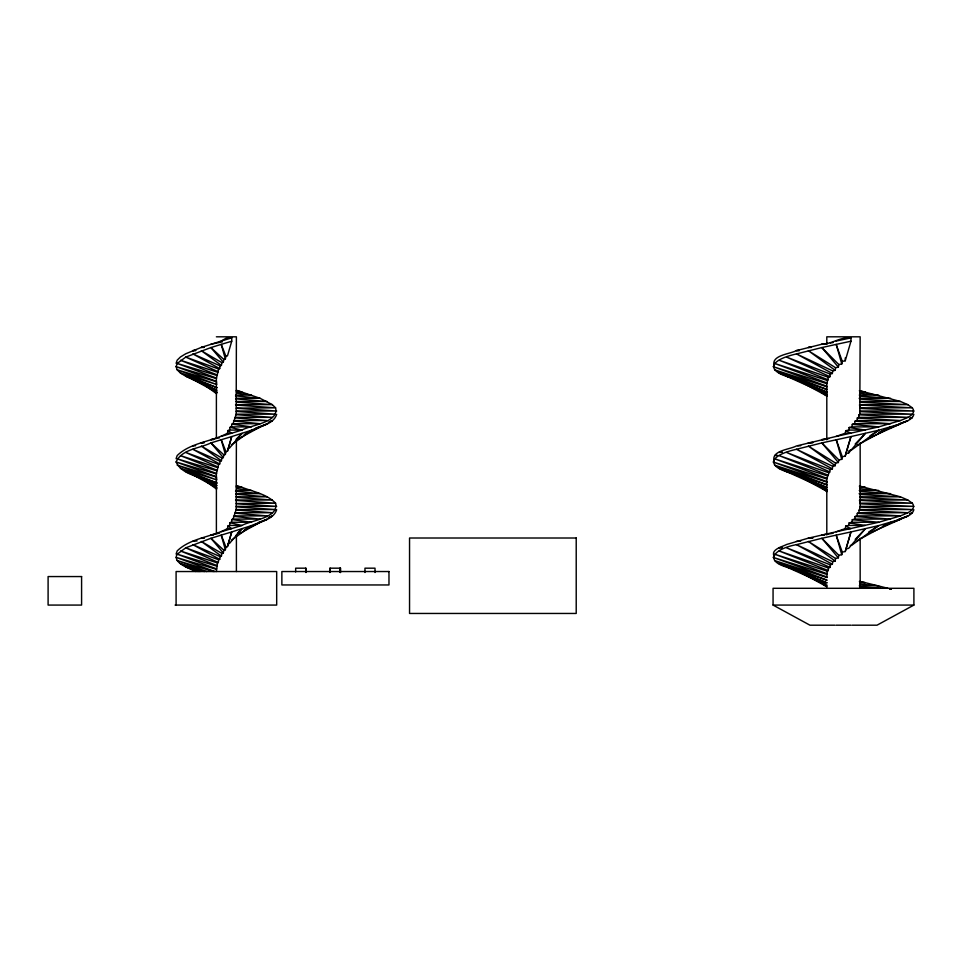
<?xml version="1.0" encoding="UTF-8"?>
<svg xmlns="http://www.w3.org/2000/svg" width="962" height="962" viewBox="0 0 962 962"><rect width="100%" height="100%" fill="white"/><g stroke="black" fill="none" stroke-linecap="round" stroke-linejoin="round"><path stroke-width="1.44" d="M216.39 438.155L216.39 378.427L218.651 369.035L219.709 368.602L220.142 365.861L221.404 365.428L221.909 362.674L223.316 362.241L223.869 359.499L210.931 347.559L185.75 357.094L177.212 363.444L176.094 366.654L177.2 369.841L180.447 373.015L185.702 376.19L216.534 390.067M216.39 533.525L216.39 473.785L218.651 464.405L219.709 463.973L220.142 461.219L221.404 460.786L221.909 458.044L223.316 457.611L223.869 454.87L210.931 442.917C199.807 448.4 181.698 449.086 176.094 461.988C182.9 476.767 205.074 476.262 216.534 485.437M216.39 571.536L217.496 562.95L218.302 562.517L218.651 559.764L219.709 559.343L220.142 556.589L221.404 556.156L221.909 553.415L223.316 552.982L223.869 550.228L210.931 538.287L185.75 547.823L177.212 554.184C173.425 560.149 181.397 564.694 185.702 566.931L195.911 571.536M176.094 458.694L177.2 455.519C190.753 442.436 211.496 441.883 227.441 433.237L228.03 430.507L229.485 430.062L230.05 427.332L231.397 426.887L231.914 424.158L233.081 423.701L236.171 414.165L236.399 336.808L216.39 336.808M176.094 554.064L177.2 550.877C190.753 537.806 211.496 537.253 227.441 528.607L228.03 525.877L229.485 525.432L230.05 522.703L231.397 522.246L231.914 519.516L233.081 519.071L236.171 509.535L236.399 439.502M792.099 377.994C764.694 370.959 769.48 360.016 796.368 353.944L821.837 347.559L838.864 364.574L838.359 367.135L835.629 367.749L835.172 370.322L832.743 370.935L832.346 373.496L830.326 374.11L830.014 376.683L828.474 377.296L826.803 383.357L826.803 439.814M792.099 473.364C764.694 466.317 769.48 455.375 796.368 449.314L821.837 442.917L838.864 459.944L838.359 462.506L835.629 463.119L835.172 465.692L832.743 466.305L832.346 468.867L830.326 469.48L826.803 478.715L826.803 534.956M789.309 567.833C762.277 561.014 774.687 548.641 796.368 544.672L821.837 538.287L838.864 555.314L838.359 557.744L835.629 558.489L835.172 561.05L832.743 561.664L832.346 564.237L830.326 564.85L830.014 567.412L828.474 568.025L828.258 570.586L827.284 571.2L826.803 577.26M774.085 460.798C771.211 450.469 790.283 449.41 796.368 445.983L836.122 436.435L845.225 433.237L845.778 430.687L848.628 430.062L849.169 427.513L851.815 426.887L852.308 424.338L854.641 423.701L855.062 421.152L856.974 420.526L857.298 417.977L858.717 417.352L858.946 414.802L859.787 414.165L860.16 336.808L826.803 336.808L826.803 344.276M774.085 556.168C770.574 549.362 782.611 546.669 786.591 544.492L808.381 538.143L836.122 531.806L845.225 528.607L845.778 526.058L848.628 525.432L849.169 522.883L851.815 522.246L852.308 519.696L854.641 519.071L855.062 516.522L856.974 515.897L857.298 513.347L858.717 512.71L860.16 506.733L860.16 442.881M849.169 450.408L848.664 452.97L845.778 453.583L845.249 456.156L842.303 456.758L841.762 459.331L838.864 459.944M223.869 359.499L225.361 359.067L225.938 356.325L221.224 344.372L210.931 347.559L223.316 362.241M223.869 454.87L225.361 454.437L225.938 451.683L221.224 439.742L210.931 442.917L223.316 457.611M225.938 451.683L227.453 451.25L231.734 436.568L251.539 430.23C259.86 426.046 273.497 424.555 276.683 414.345M223.869 550.228L225.361 549.807L225.938 547.053L221.224 535.112L210.931 538.287L223.316 552.982M225.938 547.053L227.453 546.62L231.734 531.926L251.539 525.601C260.053 521.536 273.412 519.877 276.683 509.704M838.359 367.135L821.837 347.559L836.122 344.408L842.303 361.399L841.762 363.961L838.864 364.574M838.359 557.876L821.837 538.287L836.122 535.137L842.303 552.128L841.762 554.701L838.864 555.314M913.888 509.704C912.337 515.644 905.074 516.847 900.444 519.24L878.787 525.577L850.961 531.926L845.249 551.515L842.303 552.128M176.094 363.323L177.2 360.149L180.447 356.974L185.75 353.763L201.25 347.426L221.128 341.077L225.938 338.323L231.734 337.866L231.734 341.221L227.453 355.892L225.938 356.325M227.453 451.25L231.734 436.568L221.224 439.742L225.361 454.437M227.453 546.62L231.734 531.926L221.224 535.112L225.361 549.807M842.303 361.399L845.249 360.786L850.961 341.221L850.961 337.866C840.692 336.712 832.07 343.987 821.837 344.228L796.368 350.613C790.283 354.04 771.211 355.098 774.085 365.428M845.249 456.156L850.961 436.568L878.679 430.23L900.444 423.881C905.074 421.476 912.337 420.274 913.888 414.345M845.249 551.515L850.961 531.926L836.243 535.112L841.762 554.701M845.778 453.583L850.961 436.568L821.837 442.917L838.359 462.506M848.664 452.97L865.355 433.381L855.194 444.035M845.778 548.953L848.664 548.34L865.355 528.751L855.194 539.393M236.255 439.105L242.015 433.381L229.497 448.076L228.03 448.508M237.289 533.441L242.015 528.751L229.497 543.446L228.03 543.879M231.409 444.901L251.611 430.206L244.107 434.752M231.409 540.259L251.611 525.577L248.978 527.152M850.3 545.478L851.839 545.165L878.787 525.577L868.71 532.034M869.961 435.846L878.787 430.206L851.839 449.795L850.3 450.108M244.107 530.11L247.763 527.897M236.953 439.622L260.101 427.032M239.526 533.585L260.101 522.39M857.238 445.214L890.68 427.032L878.691 432.744M857.238 540.584L890.68 522.39L883.946 525.601M834.8 625.192L809.944 625.192L773.063 605.074L773.063 588.299L913.9 588.299L913.9 605.074L877.019 625.192L852.164 625.192M253.535 429.99L267.135 423.869L255.868 428.018M247.09 528.246L267.135 519.24L258.67 522.354M867.868 438.54L900.528 423.869L886.976 429.184M871.957 532.082L900.528 519.24L892.375 522.426M268.278 422.33L272.378 420.695L269.973 421.476M268.278 517.688L272.378 516.065L269.973 516.834M887.385 428.848L907.863 420.695L899.975 423.424M887.385 524.218L891.485 522.582M894.215 521.5L907.863 516.065L898.664 519.24M880.23 431.842L884.282 430.242M882.936 526.142L891.028 522.955M909.619 418.542L912.385 417.52L909.571 418.422M909.619 513.912L912.385 512.878L909.571 513.792M210.846 344.252L222.426 341.811M221.128 341.077L231.734 337.866M221.128 436.435L241.931 430.086C250.697 424.988 279.281 422.679 275.577 407.828L272.33 404.653L260.041 398.292L236.748 390.332M221.128 531.806L241.931 525.456C250.697 520.358 279.281 518.049 275.577 503.198C266.835 493.987 253.319 491.738 241.931 487.301L236.748 485.702M231.734 341.221L221.224 344.372L225.361 359.067M836.122 341.077L850.961 337.866M836.122 436.435L878.799 426.875L900.444 420.55C904.833 418.53 917.58 414.947 912.349 407.828L907.803 404.653L900.444 401.479L859.415 390.644M836.122 531.806L878.799 522.246L900.444 515.909C904.833 513.9 917.58 510.305 912.349 503.198L907.767 499.987L900.444 496.837L859.415 486.014M850.961 341.221L836.243 344.372L841.762 363.961M219.528 437.782L210.846 439.622L213.612 439.61M219.528 533.152L210.846 534.992L213.612 534.98M827.44 343.398L821.728 344.252L824.494 344.252M830.29 342.965L833.152 342.544M828.871 438.552L821.728 439.622L824.494 439.622M833.152 533.273L821.728 534.992L824.494 534.98M204.197 347.041L201.25 347.426L204.124 347.426M204.197 442.412L201.25 442.797L204.124 442.797M204.197 537.77L201.25 538.167L204.124 538.167M195.623 350.324L192.737 350.613L195.731 350.613M192.737 445.983L195.623 445.683M192.737 541.341L197.066 540.909M811.158 347.162L808.272 347.426L811.267 347.426M812.601 442.388L808.272 442.797L812.758 442.797M812.601 537.758L808.272 538.167L812.758 538.167M799.278 350.408L796.368 350.613L799.362 350.613M797.823 445.875L800.733 445.671M796.368 541.341L800.733 541.041M782.154 452.176L779.16 452.332L782.142 452.332M782.154 547.546L779.16 547.703L782.142 547.703M774.614 455.519L777.536 455.375M859.138 398.28L890.596 398.292L860.04 396.14M859.968 401.455L900.444 401.479L859.559 399.074M860.196 404.629L907.803 404.653L859.98 402.164M235.534 404.629L272.33 404.653L236.772 402.008M859.679 405.255L859.787 407.816L912.349 407.828L859.427 405.014M860.16 410.99L913.888 411.014L860.16 408.441M236.399 410.99L276.683 411.014L236.399 408.261M859.787 414.165L912.349 414.189L859.908 411.616M236.171 414.165L275.577 414.189L236.303 411.435M858.717 417.352L907.803 417.364L858.946 414.802M235.534 417.352L272.33 417.364L235.774 414.622M856.974 420.526L900.444 420.55L857.298 417.977M854.641 423.701L890.596 423.725L855.062 421.152M859.138 493.638L890.596 493.662L860.04 491.498M859.968 496.825L900.444 496.837L859.559 494.444M860.196 499.999L907.803 500.024L859.98 497.522M235.534 499.999L272.33 500.024L236.772 497.378M859.679 500.625L859.787 503.174L912.349 503.198L859.427 500.372M860.16 506.361L913.888 506.373L860.16 503.811M236.399 506.361L276.683 506.373L236.399 503.631M859.787 509.535L912.349 509.559L859.908 506.986M236.171 509.535L275.577 509.559L236.303 506.806M858.717 512.71L907.803 512.734L858.946 510.161M235.534 512.71L272.33 512.734L235.774 509.98M856.974 515.897L900.444 515.909L857.298 513.347M854.641 519.071L890.596 519.095L855.062 516.522M175.084 605.074L276.683 605.074L276.683 571.536L176.094 571.536L176.094 605.074M773.063 605.074L913.9 605.074M835.954 625.192L851.009 625.192M859.703 391.931L865.235 391.931L859.523 391.077M236.399 391.931L241.931 391.931L236.147 390.716M859.282 395.105L878.679 395.117L859.968 393.362M235.714 395.093L251.539 395.117L236.772 393.145M236.075 398.28L260.041 398.292L235.522 395.839M235.967 401.455L267.075 401.479L235.63 398.845M234.487 420.526L267.075 420.55L234.836 417.797M233.081 423.701L260.041 423.725L233.538 420.971M851.815 426.887L878.679 426.9L852.308 424.338M231.397 426.887L251.539 426.9L231.914 424.158M848.628 430.062L865.235 430.086L849.169 427.513M229.485 430.062L241.931 430.086L230.05 427.332M859.703 487.301L865.235 487.301L859.523 486.447M236.399 487.289L241.931 487.301L236.147 486.087M859.282 490.464L878.679 490.488L859.968 488.72M235.714 490.464L251.539 490.488L236.772 488.516M236.075 493.638L260.041 493.662L235.522 491.197M235.967 496.825L267.075 496.837L235.63 494.215M234.487 515.897L267.075 515.909L234.836 513.167M233.081 519.071L260.041 519.095L233.538 516.341M851.815 522.246L878.679 522.27L852.308 519.696M231.397 522.246L251.539 522.27L231.914 519.516M848.628 525.432L865.235 525.456L849.169 522.883M229.485 525.432L241.931 525.456L230.05 522.703M859.703 582.659L865.235 582.671L887.962 588.299M859.282 585.834L878.679 585.846L859.968 584.09M845.225 433.237L850.841 433.261L845.778 430.687M845.225 528.607L850.841 528.631L845.778 526.058M227.441 433.237L231.65 433.261L228.03 430.507M227.441 528.607L231.65 528.631L228.03 525.877M236.051 405.086L275.577 407.828L236.399 408.128M236.051 500.444L275.577 503.198L236.399 503.499M860.088 586.868L880.627 588.299M859.523 581.818L865.235 582.671L859.415 581.385M216.39 378.571L176.094 366.63L216.39 381.325M216.39 473.941L176.094 461.988L216.39 476.683M216.39 569.312L176.094 557.359L214.971 571.536M216.727 375.396L177.212 363.444L216.606 378.138M216.727 470.755L177.212 458.814L216.606 473.508M216.727 566.125L177.212 554.184L216.606 568.879M216.594 384.499L216.474 381.746L177.176 369.805L216.594 384.499L180.411 372.979L217.244 387.674M216.594 479.87L216.474 477.116L177.176 465.175L216.594 479.87L180.411 468.35L217.244 483.044M213.36 571.536L177.176 560.545L206.674 571.536M826.803 383.646L773.075 366.63L826.803 386.219M826.803 479.016L773.075 461.988L826.803 481.577M826.803 574.386L773.075 557.359L826.803 576.947M827.284 380.471L774.638 363.444L827.176 383.032M827.284 475.841L774.638 458.814L827.176 478.403M217.496 372.21L180.483 360.269L217.256 374.964M827.284 571.2L774.638 554.184L827.176 573.773M217.496 467.58L180.483 455.639L217.256 470.334M217.496 562.95L180.483 550.998L217.256 565.692M827.055 386.832L774.59 369.805L827.164 389.394M827.055 482.19L774.59 465.175L827.164 484.764M827.055 577.561L774.59 560.545L827.164 580.122M204.353 571.536L180.411 563.72L199.976 571.536M828.474 377.296L779.208 360.269L828.258 379.858M828.474 472.655L779.208 455.639L828.258 475.228M828.474 568.025L779.208 550.998L828.258 570.586M826.598 389.514L779.112 372.979L826.875 392.027M826.598 484.884L779.112 468.35L826.875 487.397M826.598 580.242L779.112 563.72L826.875 582.768M218.651 369.035L185.75 357.094L218.302 371.777M218.651 464.405L185.75 452.453L218.302 467.147M218.651 559.764L185.75 547.823L218.302 562.517M216.534 387.59L185.654 376.166L216.931 390.247M216.534 482.96L185.654 471.536L216.931 485.606M198.184 571.536L185.654 566.895M196.957 380.952L192.737 379.377L217.111 392.64M196.957 476.31L192.737 474.735L217.111 487.999M194.841 571.055L192.677 570.081L195.274 571.067M830.326 374.11L786.591 357.094L830.014 376.683M830.326 469.48L786.591 452.453L830.014 472.041M830.326 564.85L786.591 547.823L830.014 567.412M826.959 392.123L786.447 376.166L827.248 394.528M826.959 487.493L786.447 471.536L827.248 489.898M826.959 582.852L786.447 566.895L827.248 585.257M220.142 365.861L192.809 353.908L219.709 368.602M220.142 461.219L192.809 449.278L219.709 463.973M220.142 556.589L192.809 544.648L219.709 559.343M832.743 370.935L796.464 353.908L832.346 373.496M832.743 466.305L796.464 449.278L832.346 468.867M832.743 561.664L796.464 544.648L832.346 564.237M816.149 388.828L820.093 390.716M822.714 391.967L826.659 393.855M808.272 480.435L825.336 488.588M809.583 576.43L813.527 578.306M820.093 581.445L825.336 583.958M800.143 381.445L827.152 396.128M800.143 476.803L827.152 491.498M801.43 572.883L827.224 586.904M192.677 570.081L194.432 571.055M221.909 362.674L201.323 350.733L221.404 365.428M221.909 458.044L201.323 446.103L221.404 460.786M221.909 553.415L201.323 541.462L221.404 556.156M202.044 478.415L203.8 479.473M209.896 387.806L217.208 392.243M209.896 483.177L215.993 486.868M835.629 367.749L808.381 350.733L835.172 370.322M835.629 463.119L808.381 446.103L835.172 465.692M835.629 558.489L808.381 541.462L835.172 561.05M821.055 391.895L826.923 396.152M821.055 487.253L826.923 491.51M821.969 583.285L826.562 586.628M203.547 384.247L216.618 393.759M204.738 480.483L216.618 489.129M842.303 456.758L836.243 439.742L841.762 459.331M860.16 538.191L860.16 588.299M845.249 357.924L845.249 360.786M375.048 572.498L375.012 568.181L364.959 568.181L364.995 572.498M340.572 572.498L340.572 568.181L329.846 568.181L329.846 572.498M340.295 568.181L340.295 572.498M339.959 568.181L339.959 571.957M330.182 568.181L330.182 571.957M305.964 572.498L305.964 568.181L295.659 568.181L295.659 571.957M305.724 568.181L305.724 571.957M236.399 534.728L236.399 571.536M576.214 538.011L409.547 538.011L409.547 613.455L576.214 613.455L576.214 538.011M388.973 571.536L281.866 571.536L281.866 584.956L388.973 584.956L388.973 571.536M81.59 576.563L48.1 576.563L48.1 605.074L81.59 605.074L81.59 576.563M890.511 588.997L889.333 588.672L891.353 589.273L890.511 588.997"/></g></svg>
